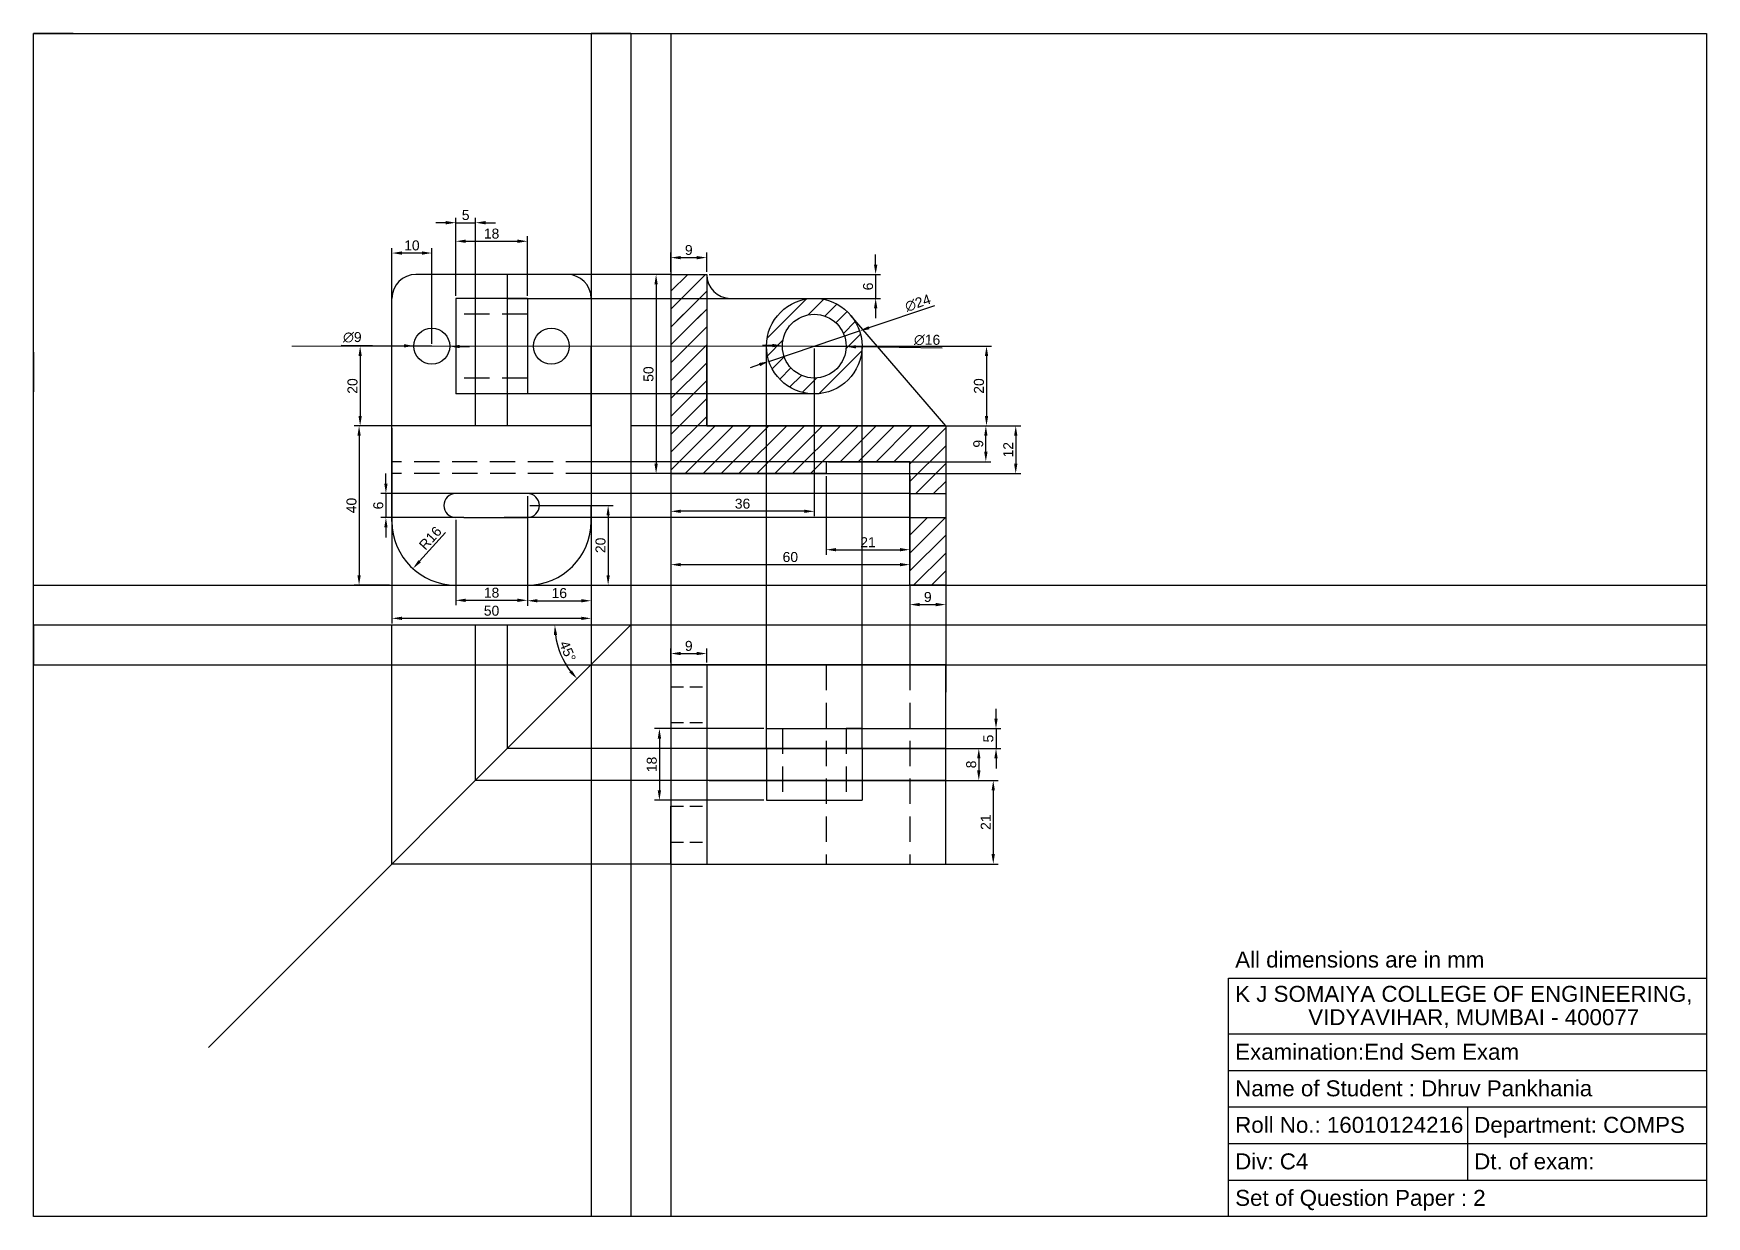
# Model space of a CAD drawing. Header units: millimetres. Extents: x 2670 to 4530, y 1869 to 2536.
# Drawn here: x 4109.8 to 4529.8, y 1868.8 to 2165.8 of the extents above; entities that cross this region are included whole.
import ezdxf

# ---------------------------------------------------------------- set-up
doc = ezdxf.new("R2010")
doc.units = ezdxf.units.MM
doc.linetypes.add('HIDDEN', pattern=[9.525, 6.35, -3.175])
doc.styles.get("Standard").update_dxf_attribs({"font": 'arial.ttf'})
doc.dimstyles.new('ISO-25', dxfattribs={"dimtxt": 2.5, "dimasz": 2.5, "dimexe": 1.25, "dimexo": 0.625, "dimtad": 1, "dimtxsty": 'Standard', "dimcen": 2.5, "dimadec": 0, "dimazin": 0, "dimtfac": 1, "dimtmove": 0, "dimatfit": 3, "dimfxl": 1, "dimarcsym": 0})

# ---------------------------------------------------------------- blocks, each defined once
blk = doc.blocks.new('*D36')
at = {"color": 0, "lineweight": -2, "transparency": 16777216}
blk.add_arc((4259.8, 2017.29), 19.12, 187.4989, 217.5011, dxfattribs=at)
at = {"color": 0, "transparency": 16777216}
for points in [[(4240.43, 2014.77), (4241.26, 2014.83), (4240.68, 2017.29)], [(4244.95, 2005.93), (4244.32, 2005.38), (4246.28, 2003.78)]]:
    blk.add_solid(points, dxfattribs=at)
at = {"layer": 'Defpoints', "color": 0, "transparency": 16777216}
for p in [(4109.8, 2017.29), (4259.8, 2017.29), (4529.8, 2017.29), (4241.33, 2012.35), (4153.73, 1911.23)]:
    blk.add_point(p, dxfattribs=at)
at = {"color": 0, "transparency": 16777216, "insert": (4243.89, 2010.71), "char_height": 2.5, "attachment_point": 5, "rotation": 292.5}
blk.add_mtext('45°', dxfattribs=at)
blk = doc.blocks.new('*D37')
at = {"color": 0, "lineweight": -2, "transparency": 16777216}
for p, q in [((4295.3, 2087.45), (4292.8, 2087.49)), ((4297.8, 2087.41), (4313.8, 2087.18)), ((4337.89, 2086.82), (4316.3, 2087.14))]:
    blk.add_line(p, q, dxfattribs=at)
at = {"color": 0, "transparency": 16777216}
for points in [[(4295.31, 2087.87), (4295.29, 2087.03), (4297.8, 2087.41)], [(4316.3, 2087.55), (4316.29, 2086.72), (4313.8, 2087.18)]]:
    blk.add_solid(points, dxfattribs=at)
at = {"layer": 'Defpoints', "color": 0, "transparency": 16777216}
for p in [(4297.8, 2087.41), (4313.8, 2087.18)]:
    blk.add_point(p, dxfattribs=at)
at = {"color": 0, "transparency": 16777216, "insert": (4334.14, 2088.84), "char_height": 2.5, "attachment_point": 5, "rotation": 359.1457}
blk.add_mtext('∅16', dxfattribs=at)
blk = doc.blocks.new('*D38')
at = {"color": 0, "lineweight": -2, "transparency": 16777216}
for p, q in [((4336.01, 2097.46), (4319.54, 2091.92)), ((4294.42, 2083.47), (4317.17, 2091.12)), ((4292.05, 2082.67), (4289.68, 2081.88))]:
    blk.add_line(p, q, dxfattribs=at)
at = {"color": 0, "transparency": 16777216}
for points in [[(4319.41, 2092.31), (4319.67, 2091.52), (4317.17, 2091.12)], [(4291.92, 2083.07), (4292.19, 2082.28), (4294.42, 2083.47)]]:
    blk.add_solid(points, dxfattribs=at)
at = {"layer": 'Defpoints', "color": 0, "transparency": 16777216}
for p in [(4317.17, 2091.12), (4294.42, 2083.47)]:
    blk.add_point(p, dxfattribs=at)
at = {"color": 0, "transparency": 16777216, "insert": (4331.81, 2098.12), "char_height": 2.5, "attachment_point": 5, "rotation": 18.5904}
blk.add_mtext('∅24', dxfattribs=at)
blk = doc.blocks.new('*D39')
at = {"color": 0, "lineweight": -2, "transparency": 16777216}
for p, q in [((4269.17, 2105.29), (4264.85, 2105.29)), ((4266.1, 2102.79), (4266.1, 2057.79)), ((4269.17, 2055.29), (4264.85, 2055.29))]:
    blk.add_line(p, q, dxfattribs=at)
at = {"color": 0, "transparency": 16777216}
for points in [[(4265.68, 2102.79), (4266.52, 2102.79), (4266.1, 2105.29)], [(4265.68, 2057.79), (4266.52, 2057.79), (4266.1, 2055.29)]]:
    blk.add_solid(points, dxfattribs=at)
at = {"layer": 'Defpoints', "color": 0, "transparency": 16777216}
for p in [(4269.8, 2105.29), (4266.1, 2055.29), (4269.8, 2055.29)]:
    blk.add_point(p, dxfattribs=at)
at = {"color": 0, "transparency": 16777216, "insert": (4264.2, 2080.29), "char_height": 2.5, "attachment_point": 5, "rotation": 90}
blk.add_mtext('50', dxfattribs=at)
blk = doc.blocks.new('*D40')
at = {"color": 0, "lineweight": -2, "transparency": 16777216}
for p, q in [((4308.8, 2054.67), (4308.8, 2034.95)), ((4329.8, 2054.67), (4329.8, 2034.95)), ((4311.3, 2036.2), (4327.3, 2036.2))]:
    blk.add_line(p, q, dxfattribs=at)
at = {"color": 0, "transparency": 16777216}
for points in [[(4311.3, 2036.62), (4311.3, 2035.78), (4308.8, 2036.2)], [(4327.3, 2036.62), (4327.3, 2035.78), (4329.8, 2036.2)]]:
    blk.add_solid(points, dxfattribs=at)
at = {"layer": 'Defpoints', "color": 0, "transparency": 16777216}
for p in [(4308.8, 2055.29), (4329.8, 2055.29), (4329.8, 2036.2)]:
    blk.add_point(p, dxfattribs=at)
at = {"color": 0, "transparency": 16777216, "insert": (4319.3, 2038.08), "char_height": 2.5, "attachment_point": 5}
blk.add_mtext('21', dxfattribs=at)
blk = doc.blocks.new('*D41')
at = {"color": 0, "lineweight": -2, "transparency": 16777216}
for p, q in [((4269.8, 2054.67), (4269.8, 2031.2)), ((4329.8, 2054.67), (4329.8, 2031.2)), ((4272.3, 2032.45), (4327.3, 2032.45))]:
    blk.add_line(p, q, dxfattribs=at)
at = {"color": 0, "transparency": 16777216}
for points in [[(4272.3, 2032.87), (4272.3, 2032.03), (4269.8, 2032.45)], [(4327.3, 2032.87), (4327.3, 2032.03), (4329.8, 2032.45)]]:
    blk.add_solid(points, dxfattribs=at)
at = {"layer": 'Defpoints', "color": 0, "transparency": 16777216}
for p in [(4269.8, 2055.29), (4329.8, 2055.29), (4329.8, 2032.45)]:
    blk.add_point(p, dxfattribs=at)
at = {"color": 0, "transparency": 16777216, "insert": (4299.8, 2034.35), "char_height": 2.5, "attachment_point": 5}
blk.add_mtext('60', dxfattribs=at)
blk = doc.blocks.new('*D42')
at = {"color": 0, "lineweight": -2, "transparency": 16777216}
for p, q in [((4187.02, 2087.57), (4202.8, 2087.38)), ((4214.3, 2087.24), (4205.3, 2087.35)), ((4216.8, 2087.21), (4219.3, 2087.18))]:
    blk.add_line(p, q, dxfattribs=at)
at = {"color": 0, "transparency": 16777216}
for points in [[(4202.8, 2087.8), (4202.79, 2086.96), (4205.3, 2087.35)], [(4216.8, 2087.63), (4216.79, 2086.79), (4214.3, 2087.24)]]:
    blk.add_solid(points, dxfattribs=at)
at = {"layer": 'Defpoints', "color": 0, "transparency": 16777216}
for p in [(4205.3, 2087.35), (4214.3, 2087.24)]:
    blk.add_point(p, dxfattribs=at)
at = {"color": 0, "transparency": 16777216, "insert": (4189.85, 2089.51), "char_height": 2.5, "attachment_point": 5, "rotation": 359.3011}
blk.add_mtext('∅9', dxfattribs=at)
blk = doc.blocks.new('*D43')
at = {"color": 0, "lineweight": -2, "transparency": 16777216}
for p, q in [((4234.42, 2047.29), (4255.31, 2047.29)), ((4254.06, 2044.79), (4254.06, 2029.79)), ((4234.42, 2027.29), (4255.31, 2027.29))]:
    blk.add_line(p, q, dxfattribs=at)
at = {"color": 0, "transparency": 16777216}
for points in [[(4253.64, 2044.79), (4254.47, 2044.79), (4254.06, 2047.29)], [(4253.64, 2029.79), (4254.47, 2029.79), (4254.06, 2027.29)]]:
    blk.add_solid(points, dxfattribs=at)
at = {"layer": 'Defpoints', "color": 0, "transparency": 16777216}
for p in [(4233.8, 2047.29), (4233.8, 2027.29), (4254.06, 2027.29)]:
    blk.add_point(p, dxfattribs=at)
at = {"color": 0, "transparency": 16777216, "insert": (4252.16, 2037.29), "char_height": 2.5, "attachment_point": 5, "rotation": 90}
blk.add_mtext('20', dxfattribs=at)
blk = doc.blocks.new('*D44')
at = {"color": 0, "lineweight": -2, "transparency": 16777216}
for p, q in [((4199.17, 2067.29), (4190.29, 2067.29)), ((4191.54, 2064.79), (4191.54, 2029.79)), ((4199.17, 2027.29), (4190.29, 2027.29))]:
    blk.add_line(p, q, dxfattribs=at)
at = {"color": 0, "transparency": 16777216}
for points in [[(4191.12, 2064.79), (4191.95, 2064.79), (4191.54, 2067.29)], [(4191.12, 2029.79), (4191.95, 2029.79), (4191.54, 2027.29)]]:
    blk.add_solid(points, dxfattribs=at)
at = {"layer": 'Defpoints', "color": 0, "transparency": 16777216}
for p in [(4199.8, 2067.29), (4191.54, 2027.29), (4199.8, 2027.29)]:
    blk.add_point(p, dxfattribs=at)
at = {"color": 0, "transparency": 16777216, "insert": (4189.64, 2047.29), "char_height": 2.5, "attachment_point": 5, "rotation": 90}
blk.add_mtext('40', dxfattribs=at)
blk = doc.blocks.new('*D45')
at = {"color": 0, "lineweight": -2, "transparency": 16777216}
blk.add_line((4213.26, 2040.5), (4206.73, 2033.29), dxfattribs=at)
at = {"color": 0, "transparency": 16777216}
blk.add_solid([(4206.42, 2033.57), (4207.04, 2033.01), (4205.05, 2031.44)], dxfattribs=at)
at = {"layer": 'Defpoints', "color": 0, "transparency": 16777216}
for p in [(4215.8, 2043.29), (4205.05, 2031.44)]:
    blk.add_point(p, dxfattribs=at)
at = {"color": 0, "transparency": 16777216, "insert": (4209.43, 2039.1), "char_height": 2.5, "attachment_point": 5, "rotation": 47.822}
blk.add_mtext('R16', dxfattribs=at)
blk = doc.blocks.new('*D46')
at = {"color": 0, "lineweight": -2, "transparency": 16777216}
for p, q in [((4269.8, 2086.67), (4269.8, 2044.58)), ((4305.8, 2086.67), (4305.8, 2044.58)), ((4303.3, 2045.83), (4272.3, 2045.83))]:
    blk.add_line(p, q, dxfattribs=at)
at = {"color": 0, "transparency": 16777216}
for points in [[(4272.3, 2046.25), (4272.3, 2045.42), (4269.8, 2045.83)], [(4303.3, 2046.25), (4303.3, 2045.42), (4305.8, 2045.83)]]:
    blk.add_solid(points, dxfattribs=at)
at = {"layer": 'Defpoints', "color": 0, "transparency": 16777216}
for p in [(4269.8, 2087.29), (4305.8, 2087.29), (4269.8, 2045.83)]:
    blk.add_point(p, dxfattribs=at)
at = {"color": 0, "transparency": 16777216, "insert": (4287.8, 2047.74), "char_height": 2.5, "attachment_point": 5}
blk.add_mtext('36', dxfattribs=at)
blk = doc.blocks.new('*D47')
at = {"color": 0, "lineweight": -2, "transparency": 16777216}
for p, q in [((4198.27, 2052.79), (4198.27, 2055.29)), ((4217.17, 2050.29), (4197.02, 2050.29)), ((4198.27, 2050.29), (4198.27, 2044.29)), ((4217.17, 2044.29), (4197.02, 2044.29)), ((4198.27, 2041.79), (4198.27, 2039.29))]:
    blk.add_line(p, q, dxfattribs=at)
at = {"color": 0, "transparency": 16777216}
for points in [[(4197.86, 2052.79), (4198.69, 2052.79), (4198.27, 2050.29)], [(4197.86, 2041.79), (4198.69, 2041.79), (4198.27, 2044.29)]]:
    blk.add_solid(points, dxfattribs=at)
at = {"layer": 'Defpoints', "color": 0, "transparency": 16777216}
for p in [(4217.8, 2050.29), (4198.27, 2044.29), (4217.8, 2044.29)]:
    blk.add_point(p, dxfattribs=at)
at = {"color": 0, "transparency": 16777216, "insert": (4196.37, 2047.29), "char_height": 2.5, "attachment_point": 5, "rotation": 90}
blk.add_mtext('6', dxfattribs=at)
blk = doc.blocks.new('*D48')
at = {"color": 0, "lineweight": -2, "transparency": 16777216}
for p, q in [((4215.8, 2043.67), (4215.8, 2022.24)), ((4233.8, 2043.67), (4233.8, 2022.24)), ((4218.3, 2023.49), (4231.3, 2023.49))]:
    blk.add_line(p, q, dxfattribs=at)
at = {"color": 0, "transparency": 16777216}
for points in [[(4218.3, 2023.91), (4218.3, 2023.07), (4215.8, 2023.49)], [(4231.3, 2023.91), (4231.3, 2023.07), (4233.8, 2023.49)]]:
    blk.add_solid(points, dxfattribs=at)
at = {"layer": 'Defpoints', "color": 0, "transparency": 16777216}
for p in [(4215.8, 2044.29), (4233.8, 2044.29), (4233.8, 2023.49)]:
    blk.add_point(p, dxfattribs=at)
at = {"color": 0, "transparency": 16777216, "insert": (4224.8, 2025.39), "char_height": 2.5, "attachment_point": 5}
blk.add_mtext('18', dxfattribs=at)
blk = doc.blocks.new('*D49')
at = {"color": 0, "lineweight": -2, "transparency": 16777216}
for p, q in [((4233.8, 2049.67), (4233.8, 2022.13)), ((4249.8, 2049.67), (4249.8, 2022.13)), ((4236.3, 2023.38), (4247.3, 2023.38))]:
    blk.add_line(p, q, dxfattribs=at)
at = {"color": 0, "transparency": 16777216}
for points in [[(4236.3, 2023.8), (4236.3, 2022.97), (4233.8, 2023.38)], [(4247.3, 2023.8), (4247.3, 2022.97), (4249.8, 2023.38)]]:
    blk.add_solid(points, dxfattribs=at)
at = {"layer": 'Defpoints', "color": 0, "transparency": 16777216}
for p in [(4233.8, 2050.29), (4249.8, 2050.29), (4249.8, 2023.38)]:
    blk.add_point(p, dxfattribs=at)
at = {"color": 0, "transparency": 16777216, "insert": (4241.8, 2025.29), "char_height": 2.5, "attachment_point": 5}
blk.add_mtext('16', dxfattribs=at)
blk = doc.blocks.new('*D50')
at = {"color": 0, "lineweight": -2, "transparency": 16777216}
for p, q in [((4199.8, 2066.67), (4199.8, 2017.71)), ((4249.8, 2066.67), (4249.8, 2017.71)), ((4247.3, 2018.96), (4202.3, 2018.96))]:
    blk.add_line(p, q, dxfattribs=at)
at = {"color": 0, "transparency": 16777216}
for points in [[(4202.3, 2019.38), (4202.3, 2018.55), (4199.8, 2018.96)], [(4247.3, 2019.38), (4247.3, 2018.55), (4249.8, 2018.96)]]:
    blk.add_solid(points, dxfattribs=at)
at = {"layer": 'Defpoints', "color": 0, "transparency": 16777216}
for p in [(4199.8, 2067.29), (4249.8, 2067.29), (4199.8, 2018.96)]:
    blk.add_point(p, dxfattribs=at)
at = {"color": 0, "transparency": 16777216, "insert": (4224.8, 2020.86), "char_height": 2.5, "attachment_point": 5}
blk.add_mtext('50', dxfattribs=at)
blk = doc.blocks.new('*D51')
at = {"color": 0, "lineweight": -2, "transparency": 16777216}
for p, q in [((4215.8, 2099.92), (4215.8, 2114.88)), ((4218.3, 2113.63), (4231.3, 2113.63)), ((4233.8, 2099.92), (4233.8, 2114.88))]:
    blk.add_line(p, q, dxfattribs=at)
at = {"color": 0, "transparency": 16777216}
for points in [[(4218.3, 2114.05), (4218.3, 2113.22), (4215.8, 2113.63)], [(4231.3, 2114.05), (4231.3, 2113.22), (4233.8, 2113.63)]]:
    blk.add_solid(points, dxfattribs=at)
at = {"layer": 'Defpoints', "color": 0, "transparency": 16777216}
for p in [(4233.8, 2113.63), (4215.8, 2099.29), (4233.8, 2099.29)]:
    blk.add_point(p, dxfattribs=at)
at = {"color": 0, "transparency": 16777216, "insert": (4224.8, 2115.54), "char_height": 2.5, "attachment_point": 5}
blk.add_mtext('18', dxfattribs=at)
blk = doc.blocks.new('*D52')
at = {"color": 0, "lineweight": -2, "transparency": 16777216}
for p, q in [((4199.8, 2087.92), (4199.8, 2111.92)), ((4207.3, 2110.67), (4202.3, 2110.67)), ((4209.8, 2087.92), (4209.8, 2111.92))]:
    blk.add_line(p, q, dxfattribs=at)
at = {"color": 0, "transparency": 16777216}
for points in [[(4202.3, 2111.09), (4202.3, 2110.25), (4199.8, 2110.67)], [(4207.3, 2111.09), (4207.3, 2110.25), (4209.8, 2110.67)]]:
    blk.add_solid(points, dxfattribs=at)
at = {"layer": 'Defpoints', "color": 0, "transparency": 16777216}
for p in [(4199.8, 2110.67), (4199.8, 2087.29), (4209.8, 2087.29)]:
    blk.add_point(p, dxfattribs=at)
at = {"color": 0, "transparency": 16777216, "insert": (4204.8, 2112.57), "char_height": 2.5, "attachment_point": 5}
blk.add_mtext('10', dxfattribs=at)
blk = doc.blocks.new('*D53')
at = {"color": 0, "lineweight": -2, "transparency": 16777216}
for p, q in [((4209.17, 2087.29), (4190.55, 2087.29)), ((4191.8, 2084.79), (4191.8, 2069.79)), ((4209.17, 2067.29), (4190.55, 2067.29))]:
    blk.add_line(p, q, dxfattribs=at)
at = {"color": 0, "transparency": 16777216}
for points in [[(4191.39, 2084.79), (4192.22, 2084.79), (4191.8, 2087.29)], [(4191.39, 2069.79), (4192.22, 2069.79), (4191.8, 2067.29)]]:
    blk.add_solid(points, dxfattribs=at)
at = {"layer": 'Defpoints', "color": 0, "transparency": 16777216}
for p in [(4209.8, 2087.29), (4191.8, 2067.29), (4209.8, 2067.29)]:
    blk.add_point(p, dxfattribs=at)
at = {"color": 0, "transparency": 16777216, "insert": (4189.9, 2077.29), "char_height": 2.5, "attachment_point": 5, "rotation": 90}
blk.add_mtext('20', dxfattribs=at)
blk = doc.blocks.new('*D54')
at = {"color": 0, "lineweight": -2, "transparency": 16777216}
for p, q in [((4213.3, 2118.29), (4210.8, 2118.29)), ((4215.8, 2099.92), (4215.8, 2119.54)), ((4215.8, 2118.29), (4220.8, 2118.29)), ((4220.8, 2099.92), (4220.8, 2119.54)), ((4223.3, 2118.29), (4225.8, 2118.29))]:
    blk.add_line(p, q, dxfattribs=at)
at = {"color": 0, "transparency": 16777216}
for points in [[(4213.3, 2118.71), (4213.3, 2117.87), (4215.8, 2118.29)], [(4223.3, 2118.71), (4223.3, 2117.87), (4220.8, 2118.29)]]:
    blk.add_solid(points, dxfattribs=at)
at = {"layer": 'Defpoints', "color": 0, "transparency": 16777216}
for p in [(4220.8, 2118.29), (4215.8, 2099.29), (4220.8, 2099.29)]:
    blk.add_point(p, dxfattribs=at)
at = {"color": 0, "transparency": 16777216, "insert": (4218.3, 2120.19), "char_height": 2.5, "attachment_point": 5}
blk.add_mtext('5', dxfattribs=at)
blk = doc.blocks.new('*D55')
at = {"color": 0, "lineweight": -2, "transparency": 16777216}
for p, q in [((4306.42, 2087.29), (4350.3, 2087.29)), ((4349.05, 2084.79), (4349.05, 2069.79)), ((4306.42, 2067.29), (4350.3, 2067.29))]:
    blk.add_line(p, q, dxfattribs=at)
at = {"color": 0, "transparency": 16777216}
for points in [[(4348.63, 2084.79), (4349.47, 2084.79), (4349.05, 2087.29)], [(4348.63, 2069.79), (4349.47, 2069.79), (4349.05, 2067.29)]]:
    blk.add_solid(points, dxfattribs=at)
at = {"layer": 'Defpoints', "color": 0, "transparency": 16777216}
for p in [(4305.8, 2087.29), (4305.8, 2067.29), (4349.05, 2067.29)]:
    blk.add_point(p, dxfattribs=at)
at = {"color": 0, "transparency": 16777216, "insert": (4347.15, 2077.29), "char_height": 2.5, "attachment_point": 5, "rotation": 90}
blk.add_mtext('20', dxfattribs=at)
blk = doc.blocks.new('*D56')
at = {"color": 0, "lineweight": -2, "transparency": 16777216}
for p, q in [((4309.42, 2067.29), (4350.13, 2067.29)), ((4348.88, 2060.79), (4348.88, 2064.79)), ((4309.42, 2058.29), (4350.13, 2058.29))]:
    blk.add_line(p, q, dxfattribs=at)
at = {"color": 0, "transparency": 16777216}
for points in [[(4348.46, 2064.79), (4349.3, 2064.79), (4348.88, 2067.29)], [(4348.46, 2060.79), (4349.3, 2060.79), (4348.88, 2058.29)]]:
    blk.add_solid(points, dxfattribs=at)
at = {"layer": 'Defpoints', "color": 0, "transparency": 16777216}
for p in [(4308.8, 2067.29), (4348.88, 2067.29), (4308.8, 2058.29)]:
    blk.add_point(p, dxfattribs=at)
at = {"color": 0, "transparency": 16777216, "insert": (4346.98, 2062.79), "char_height": 2.5, "attachment_point": 5, "rotation": 90}
blk.add_mtext('9', dxfattribs=at)
blk = doc.blocks.new('*D57')
at = {"color": 0, "lineweight": -2, "transparency": 16777216}
for p, q in [((4279.42, 2067.29), (4357.63, 2067.29)), ((4356.38, 2064.79), (4356.38, 2057.79)), ((4279.42, 2055.29), (4357.63, 2055.29))]:
    blk.add_line(p, q, dxfattribs=at)
at = {"color": 0, "transparency": 16777216}
for points in [[(4355.97, 2064.79), (4356.8, 2064.79), (4356.38, 2067.29)], [(4355.97, 2057.79), (4356.8, 2057.79), (4356.38, 2055.29)]]:
    blk.add_solid(points, dxfattribs=at)
at = {"layer": 'Defpoints', "color": 0, "transparency": 16777216}
for p in [(4278.8, 2067.29), (4278.8, 2055.29), (4356.38, 2055.29)]:
    blk.add_point(p, dxfattribs=at)
at = {"color": 0, "transparency": 16777216, "insert": (4354.5, 2061.29), "char_height": 2.5, "attachment_point": 5, "rotation": 90}
blk.add_mtext('12', dxfattribs=at)
blk = doc.blocks.new('*D58')
at = {"color": 0, "lineweight": -2, "transparency": 16777216}
for p, q in [((4329.8, 2026.67), (4329.8, 2021.17)), ((4338.8, 2026.67), (4338.8, 2021.17)), ((4332.3, 2022.42), (4336.3, 2022.42))]:
    blk.add_line(p, q, dxfattribs=at)
at = {"color": 0, "transparency": 16777216}
for points in [[(4332.3, 2022.84), (4332.3, 2022), (4329.8, 2022.42)], [(4336.3, 2022.84), (4336.3, 2022), (4338.8, 2022.42)]]:
    blk.add_solid(points, dxfattribs=at)
at = {"layer": 'Defpoints', "color": 0, "transparency": 16777216}
for p in [(4329.8, 2027.29), (4338.8, 2027.29), (4338.8, 2022.42)]:
    blk.add_point(p, dxfattribs=at)
at = {"color": 0, "transparency": 16777216, "insert": (4334.3, 2024.32), "char_height": 2.5, "attachment_point": 5}
blk.add_mtext('9', dxfattribs=at)
blk = doc.blocks.new('*D59')
at = {"color": 0, "lineweight": -2, "transparency": 16777216}
for p, q in [((4330.42, 1978.29), (4351.99, 1978.29)), ((4350.74, 1975.79), (4350.74, 1959.79)), ((4330.42, 1957.29), (4351.99, 1957.29))]:
    blk.add_line(p, q, dxfattribs=at)
at = {"color": 0, "transparency": 16777216}
for points in [[(4350.32, 1975.79), (4351.15, 1975.79), (4350.74, 1978.29)], [(4350.32, 1959.79), (4351.15, 1959.79), (4350.74, 1957.29)]]:
    blk.add_solid(points, dxfattribs=at)
at = {"layer": 'Defpoints', "color": 0, "transparency": 16777216}
for p in [(4329.8, 1978.29), (4329.8, 1957.29), (4350.74, 1957.29)]:
    blk.add_point(p, dxfattribs=at)
at = {"color": 0, "transparency": 16777216, "insert": (4348.86, 1967.79), "char_height": 2.5, "attachment_point": 5, "rotation": 90}
blk.add_mtext('21', dxfattribs=at)
blk = doc.blocks.new('*D60')
at = {"color": 0, "lineweight": -2, "transparency": 16777216}
for p, q in [((4351.43, 1993.79), (4351.43, 1996.29)), ((4314.42, 1991.29), (4352.68, 1991.29)), ((4351.43, 1991.29), (4351.43, 1986.29)), ((4314.42, 1986.29), (4352.68, 1986.29)), ((4351.43, 1983.79), (4351.43, 1981.29))]:
    blk.add_line(p, q, dxfattribs=at)
at = {"color": 0, "transparency": 16777216}
for points in [[(4351.01, 1993.79), (4351.85, 1993.79), (4351.43, 1991.29)], [(4351.01, 1983.79), (4351.85, 1983.79), (4351.43, 1986.29)]]:
    blk.add_solid(points, dxfattribs=at)
at = {"layer": 'Defpoints', "color": 0, "transparency": 16777216}
for p in [(4313.8, 1991.29), (4313.8, 1986.29), (4351.43, 1986.29)]:
    blk.add_point(p, dxfattribs=at)
at = {"color": 0, "transparency": 16777216, "insert": (4349.53, 1988.79), "char_height": 2.5, "attachment_point": 5, "rotation": 90}
blk.add_mtext('5', dxfattribs=at)
blk = doc.blocks.new('*D61')
at = {"color": 0, "lineweight": -2, "transparency": 16777216}
for p, q in [((4293.17, 1991.29), (4265.68, 1991.29)), ((4266.93, 1988.79), (4266.93, 1975.79)), ((4293.17, 1973.29), (4265.68, 1973.29))]:
    blk.add_line(p, q, dxfattribs=at)
at = {"color": 0, "transparency": 16777216}
for points in [[(4266.51, 1988.79), (4267.35, 1988.79), (4266.93, 1991.29)], [(4266.51, 1975.79), (4267.35, 1975.79), (4266.93, 1973.29)]]:
    blk.add_solid(points, dxfattribs=at)
at = {"layer": 'Defpoints', "color": 0, "transparency": 16777216}
for p in [(4293.8, 1991.29), (4266.93, 1973.29), (4293.8, 1973.29)]:
    blk.add_point(p, dxfattribs=at)
at = {"color": 0, "transparency": 16777216, "insert": (4265.03, 1982.29), "char_height": 2.5, "attachment_point": 5, "rotation": 90}
blk.add_mtext('18', dxfattribs=at)
blk = doc.blocks.new('*D62')
at = {"color": 0, "lineweight": -2, "transparency": 16777216}
for p, q in [((4279.42, 1986.29), (4348.36, 1986.29)), ((4347.11, 1983.79), (4347.11, 1980.79)), ((4279.42, 1978.29), (4348.36, 1978.29))]:
    blk.add_line(p, q, dxfattribs=at)
at = {"color": 0, "transparency": 16777216}
for points in [[(4346.69, 1983.79), (4347.53, 1983.79), (4347.11, 1986.29)], [(4346.69, 1980.79), (4347.53, 1980.79), (4347.11, 1978.29)]]:
    blk.add_solid(points, dxfattribs=at)
at = {"layer": 'Defpoints', "color": 0, "transparency": 16777216}
for p in [(4278.8, 1986.29), (4278.8, 1978.29), (4347.11, 1978.29)]:
    blk.add_point(p, dxfattribs=at)
at = {"color": 0, "transparency": 16777216, "insert": (4345.21, 1982.29), "char_height": 2.5, "attachment_point": 5, "rotation": 90}
blk.add_mtext('8', dxfattribs=at)
blk = doc.blocks.new('*D63')
at = {"color": 0, "lineweight": -2, "transparency": 16777216}
for p, q in [((4269.8, 2007.92), (4269.8, 2011.38)), ((4272.3, 2010.13), (4276.3, 2010.13)), ((4278.8, 2007.92), (4278.8, 2011.38))]:
    blk.add_line(p, q, dxfattribs=at)
at = {"color": 0, "transparency": 16777216}
for points in [[(4272.3, 2010.55), (4272.3, 2009.72), (4269.8, 2010.13)], [(4276.3, 2010.55), (4276.3, 2009.72), (4278.8, 2010.13)]]:
    blk.add_solid(points, dxfattribs=at)
at = {"layer": 'Defpoints', "color": 0, "transparency": 16777216}
for p in [(4278.8, 2010.13), (4269.8, 2007.29), (4278.8, 2007.29)]:
    blk.add_point(p, dxfattribs=at)
at = {"color": 0, "transparency": 16777216, "insert": (4274.3, 2012.04), "char_height": 2.5, "attachment_point": 5}
blk.add_mtext('9', dxfattribs=at)
blk = doc.blocks.new('*D64')
at = {"color": 0, "lineweight": -2, "transparency": 16777216}
for p, q in [((4321.22, 2107.79), (4321.22, 2110.29)), ((4279.42, 2105.29), (4322.47, 2105.29)), ((4321.22, 2105.29), (4321.22, 2099.29)), ((4279.42, 2099.29), (4322.47, 2099.29)), ((4321.22, 2096.79), (4321.22, 2094.29))]:
    blk.add_line(p, q, dxfattribs=at)
at = {"color": 0, "transparency": 16777216}
for points in [[(4320.8, 2107.79), (4321.64, 2107.79), (4321.22, 2105.29)], [(4320.8, 2096.79), (4321.64, 2096.79), (4321.22, 2099.29)]]:
    blk.add_solid(points, dxfattribs=at)
at = {"layer": 'Defpoints', "color": 0, "transparency": 16777216}
for p in [(4278.8, 2105.29), (4278.8, 2099.29), (4321.22, 2099.29)]:
    blk.add_point(p, dxfattribs=at)
at = {"color": 0, "transparency": 16777216, "insert": (4319.32, 2102.29), "char_height": 2.5, "attachment_point": 5, "rotation": 90}
blk.add_mtext('6', dxfattribs=at)
blk = doc.blocks.new('*D65')
at = {"color": 0, "lineweight": -2, "transparency": 16777216}
for p, q in [((4269.8, 2105.92), (4269.8, 2110.77)), ((4272.3, 2109.52), (4276.3, 2109.52)), ((4278.8, 2105.92), (4278.8, 2110.77))]:
    blk.add_line(p, q, dxfattribs=at)
at = {"color": 0, "transparency": 16777216}
for points in [[(4272.3, 2109.93), (4272.3, 2109.1), (4269.8, 2109.52)], [(4276.3, 2109.93), (4276.3, 2109.1), (4278.8, 2109.52)]]:
    blk.add_solid(points, dxfattribs=at)
at = {"layer": 'Defpoints', "color": 0, "transparency": 16777216}
for p in [(4278.8, 2109.52), (4269.8, 2105.29), (4278.8, 2105.29)]:
    blk.add_point(p, dxfattribs=at)
at = {"color": 0, "transparency": 16777216, "insert": (4274.3, 2111.42), "char_height": 2.5, "attachment_point": 5}
blk.add_mtext('9', dxfattribs=at)

msp = doc.modelspace()

# ---------------------------------------------------------------- hatches: boundary and pattern name
h = msp.add_hatch()
h.set_pattern_fill('ANSI31', color=256)
h.paths.add_polyline_path([(4278.798, 2105.295), (4269.798, 2105.295), (4269.798, 2099.295), (4278.798, 2099.295)])
h.paths.add_polyline_path([(4278.798, 2099.295), (4269.798, 2099.295), (4269.798, 2095.295), (4278.798, 2095.295)])
h.paths.add_polyline_path([(4278.798, 2095.295), (4269.798, 2095.295), (4269.798, 2091.795), (4278.798, 2091.795)])
h.paths.add_polyline_path([(4278.798, 2082.795), (4269.798, 2082.795), (4269.798, 2079.295), (4278.798, 2079.295)])
h.paths.add_polyline_path([(4278.798, 2079.295), (4269.798, 2079.295), (4269.798, 2075.295), (4278.798, 2075.295)])
h.paths.add_polyline_path([(4278.798, 2075.295), (4269.798, 2075.295), (4269.798, 2067.295), (4278.798, 2067.295)])
h.paths.add_polyline_path([(4293.798, 2067.295), (4269.798, 2067.295), (4269.798, 2058.295), (4293.798, 2058.295)])
h.paths.add_polyline_path([(4317.798, 2067.295), (4293.798, 2067.295), (4293.798, 2058.295), (4308.798, 2058.295), (4317.798, 2058.295)])
h.paths.add_polyline_path([(4338.798, 2067.295), (4317.798, 2067.295), (4317.798, 2058.295), (4329.798, 2058.295), (4329.798, 2050.295), (4338.798, 2050.295)])
h.paths.add_polyline_path([(4338.798, 2044.295), (4329.798, 2044.295), (4329.798, 2027.295), (4338.798, 2027.295)])
h.paths.add_polyline_path([(4317.798, 2087.295, 0.6885003), (4296.853, 2095.295), (4305.798, 2095.295, -0.4142136), (4313.798, 2087.295, -0.4142136), (4305.798, 2079.295), (4296.853, 2079.295, 0.6885003)])
h.paths.add_polyline_path([(4297.798, 2087.295, -0.4142136), (4305.798, 2095.295), (4296.853, 2095.295, 0.1844831), (4293.798, 2087.295, 0.1844831), (4296.853, 2079.295), (4305.798, 2079.295, -0.4142136)])
h.paths.add_polyline_path([(4308.798, 2058.295), (4293.798, 2058.295), (4293.798, 2055.295), (4308.798, 2055.295)])
h.paths.add_polyline_path([(4293.798, 2058.295), (4269.798, 2058.295), (4269.798, 2055.295), (4293.798, 2055.295)])
h = msp.add_hatch()
h.set_pattern_fill('ANSI31', color=256)
h.paths.add_polyline_path([(4278.798, 2087.295), (4278.798, 2095.295), (4269.798, 2095.295), (4269.798, 2079.295), (4278.798, 2079.295)])

# ---------------------------------------------------------------- linework, layer by layer
for p, q in [((4109.798, 2165.795), (4529.798, 2165.795)), ((4109.798, 1868.795), (4109.798, 2165.795)), ((4109.798, 2165.795), (4319.798, 2165.795)), ((4109.798, 2165.795), (4119.798, 2165.795)), ((4119.798, 2165.795), (4109.798, 2165.795)), ((4109.798, 2165.795), (4259.798, 2165.795)), ((4259.798, 2165.795), (4249.798, 2165.795)), ((4249.798, 2165.795), (4249.798, 1868.795)), ((4259.798, 2165.795), (4269.798, 2165.795)), ((4269.798, 2165.795), (4269.798, 1868.795)), ((4529.798, 2165.795), (4529.798, 1868.795)), ((4269.798, 2105.295), (4233.94, 2105.295)), ((4233.798, 2099.295), (4305.798, 2099.295)), ((4109.798, 2085.795), (4109.798, 2084.795)), ((4109.798, 2085.795), (4109.798, 2075.795)), ((4199.798, 2067.295), (4199.798, 2087.295)), ((4249.798, 2067.295), (4249.798, 2087.295)), ((4293.798, 1991.295), (4293.798, 2087.295)), ((4317.798, 1991.295), (4317.798, 2087.295)), ((4305.798, 2075.295), (4230.93, 2075.295)), ((4338.798, 2067.295), (4259.798, 2067.295)), ((4308.798, 2058.295), (4249.798, 2058.295)), ((4308.798, 2055.295), (4249.815, 2055.295)), ((4259.798, 2050.295), (4229.474, 2050.295)), ((4329.798, 2050.295), (4259.798, 2050.295)), ((4329.798, 2044.295), (4227.993, 2044.295)), ((4109.798, 2017.295), (4109.798, 2027.295)), ((4109.798, 2027.295), (4529.798, 2027.295)), ((4329.798, 2027.295), (4329.798, 2007.295)), ((4338.798, 2027.295), (4338.798, 2000.473)), ((4109.798, 2017.295), (4109.798, 2007.295)), ((4259.798, 2017.295), (4153.732, 1911.229)), ((4199.798, 1957.295), (4199.798, 2017.295)), ((4220.798, 1978.295), (4220.798, 2017.295)), ((4228.798, 1986.295), (4228.798, 2017.295)), ((4109.798, 2007.295), (4529.798, 2007.295)), ((4278.798, 1986.295), (4228.798, 1986.295)), ((4278.798, 1978.295), (4220.798, 1978.295)), ((4269.798, 1957.295), (4199.798, 1957.295)), ((4409.798, 1928.618), (4529.798, 1928.618)), ((4409.798, 1868.795), (4409.798, 1928.618)), ((4529.798, 1923.795), (4529.798, 1868.795)), ((4409.798, 1914.628), (4529.798, 1914.628)), ((4409.798, 1905.462), (4529.798, 1905.462)), ((4409.798, 1896.295), (4529.798, 1896.295)), ((4469.798, 1896.295), (4469.798, 1877.962)), ((4409.798, 1887.128), (4529.798, 1887.128)), ((4409.798, 1877.962), (4529.798, 1877.962)), ((4529.798, 1868.795), (4109.798, 1868.795)), ((4529.798, 1868.795), (4409.798, 1868.795))]:
    msp.add_line(p, q)
at = {"lineweight": 30}
for p, q in [((4259.798, 2165.795), (4259.798, 1868.795)), ((4243.798, 2105.295), (4205.798, 2105.295)), ((4220.798, 2067.295), (4220.798, 2105.295)), ((4228.798, 2067.295), (4228.798, 2105.295)), ((4269.798, 2105.295), (4278.798, 2105.295)), ((4269.798, 2105.295), (4269.798, 2055.295)), ((4278.798, 2105.295), (4278.798, 2067.295)), ((4278.798, 2105.295), (4278.798, 2099.295)), ((4278.798, 2105.295), (4278.798, 2099.295)), ((4278.798, 2105.295), (4278.798, 2105.295)), ((4199.798, 2043.295), (4199.798, 2099.295)), ((4220.798, 2099.295), (4215.798, 2099.295)), ((4215.798, 2099.295), (4215.798, 2075.295)), ((4233.798, 2099.295), (4215.798, 2099.295)), ((4228.798, 2099.295), (4233.798, 2099.295)), ((4233.798, 2099.295), (4233.798, 2075.295)), ((4249.798, 2099.295), (4249.798, 2052.295)), ((4284.798, 2099.295), (4305.798, 2099.295)), ((4338.798, 2067.295), (4314.9, 2095.114)), ((4278.798, 2067.295), (4278.798, 2087.295)), ((4278.798, 2067.295), (4278.798, 2087.295)), ((4233.798, 2075.295), (4215.798, 2075.295)), ((4249.798, 2067.295), (4199.798, 2067.295)), ((4278.798, 2067.295), (4329.798, 2067.295)), ((4329.798, 2067.295), (4338.798, 2067.295)), ((4338.798, 2067.295), (4338.798, 2027.295)), ((4329.798, 2058.295), (4308.798, 2058.295)), ((4308.798, 2058.295), (4308.798, 2055.295)), ((4329.798, 2027.295), (4329.798, 2058.295)), ((4269.798, 2055.295), (4308.798, 2055.295)), ((4217.798, 2050.295), (4215.798, 2050.295)), ((4233.798, 2050.295), (4217.798, 2050.295)), ((4249.798, 2052.295), (4249.798, 2043.295)), ((4329.798, 2044.295), (4329.798, 2050.295)), ((4329.798, 2050.295), (4338.798, 2050.295)), ((4199.798, 2043.295), (4199.798, 2047.295)), ((4199.798, 2043.295), (4199.798, 2047.295)), ((4249.798, 2043.295), (4249.798, 2047.295)), ((4217.798, 2044.295), (4215.798, 2044.295)), ((4217.798, 2044.295), (4233.798, 2044.295)), ((4329.798, 2027.295), (4329.798, 2044.295)), ((4329.798, 2044.295), (4338.798, 2044.295)), ((4215.798, 2027.295), (4233.798, 2027.295)), ((4338.798, 2027.295), (4329.798, 2027.295)), ((4109.798, 2017.295), (4529.798, 2017.295)), ((4269.798, 2007.295), (4269.798, 1957.295)), ((4338.798, 2007.295), (4269.798, 2007.295)), ((4269.798, 2007.295), (4278.798, 2007.295)), ((4269.798, 2007.295), (4269.798, 2001.795)), ((4269.798, 2007.295), (4293.798, 2007.295)), ((4278.798, 2007.295), (4278.798, 1957.295)), ((4329.798, 2007.295), (4308.798, 2007.295)), ((4338.798, 1957.295), (4338.798, 2007.295)), ((4269.798, 2001.795), (4269.798, 1992.795)), ((4293.798, 1986.295), (4293.798, 1991.295)), ((4293.798, 1991.295), (4317.798, 1991.295)), ((4293.798, 1991.295), (4297.798, 1991.295)), ((4317.798, 1991.295), (4313.798, 1991.295)), ((4317.798, 1986.295), (4317.798, 1991.295)), ((4338.798, 1986.295), (4278.798, 1986.295)), ((4293.798, 1986.295), (4293.798, 1978.295)), ((4293.798, 1986.295), (4317.798, 1986.295)), ((4317.798, 1986.295), (4317.798, 1978.295)), ((4338.798, 1978.295), (4338.798, 1986.295)), ((4338.798, 1978.295), (4278.798, 1978.295)), ((4293.798, 1978.295), (4293.798, 1973.295)), ((4317.798, 1978.295), (4317.798, 1973.295)), ((4338.798, 1957.295), (4338.798, 1978.295)), ((4269.798, 1962.795), (4269.798, 1971.795)), ((4293.798, 1973.295), (4317.798, 1973.295)), ((4269.798, 1957.295), (4269.798, 1962.795)), ((4269.798, 1957.295), (4338.798, 1957.295))]:
    msp.add_line(p, q, dxfattribs=at)
at = {"linetype": 'HIDDEN', "lineweight": 30}
for p, q in [((4233.798, 2095.295), (4215.798, 2095.295)), ((4233.798, 2079.295), (4215.798, 2079.295)), ((4249.798, 2058.295), (4199.798, 2058.295)), ((4249.815, 2055.295), (4199.815, 2055.295)), ((4308.798, 2007.295), (4308.798, 1957.295)), ((4329.798, 2007.295), (4329.798, 1957.295)), ((4297.798, 1991.295), (4297.798, 1973.295)), ((4313.798, 1991.295), (4313.798, 1973.295))]:
    msp.add_line(p, q, dxfattribs=at)
at = {"lineweight": 9}
msp.add_line((4305.798, 2087.295), (4174.642, 2087.295), dxfattribs=at)
at = {"linetype": 'HIDDEN', "lineweight": 30, "ltscale": 0.5}
for p, q in [((4269.798, 2001.795), (4278.798, 2001.795)), ((4269.798, 1992.795), (4278.798, 1992.795)), ((4269.798, 1971.795), (4278.798, 1971.795)), ((4269.798, 1962.795), (4278.798, 1962.795))]:
    msp.add_line(p, q, dxfattribs=at)
at = {"lineweight": 30}
for centre, radius in [((4305.798, 2087.295), 12), ((4209.798, 2087.295), 4.5), ((4239.798, 2087.295), 4.5), ((4305.798, 2087.295), 8)]:
    msp.add_circle(centre, radius, dxfattribs=at)
for centre, radius, start, end in [((4205.798, 2099.295), 6, 90, 180), ((4243.798, 2099.295), 6, 360, 90), ((4284.798, 2105.295), 6, 180, 270), ((4215.798, 2047.295), 3, 90, 270), ((4233.798, 2047.295), 3, 270, 90), ((4215.798, 2043.295), 16, 180, 270), ((4233.798, 2043.295), 16, 270, 0)]:
    msp.add_arc(centre, radius, start, end, dxfattribs=at)

# ---------------------------------------------------------------- texts
for s, height, p in [('All dimensions are in mm', 4.00791, (4411.476, 1931.301)), ('K J SOMAIYA COLLEGE OF ENGINEERING, ', 4.00791, (4411.476, 1922.693)), ('VIDYAVIHAR, MUMBAI - 400077', 4.00791, (4429.812, 1916.841)), ('Examination:End Sem Exam ', 4.00791, (4411.476, 1908.144)), ('Name of Student : Dhruv Pankhania', 4.00791, (4411.476, 1898.977)), ('Roll No.: 16010124216', 4.00791, (4411.476, 1889.811)), ('Department: COMPS ', 4.00791, (4471.476, 1889.811)), ('Div: C4 ', 4.0079, (4411.476, 1880.644)), ('Dt. of exam:', 4.00791, (4471.476, 1880.644)), ('Set of Question Paper : 2', 4.00791, (4411.476, 1871.477))]:
    msp.add_text(s, height=height).set_placement(p)

# ---------------------------------------------------------------- dimensions: what is measured, and where the dimension line sits
for base, p1, p2, picture, middle in [((4220.798, 2118.29), (4215.798, 2099.295), (4220.798, 2099.295), '*D54', (4218.298, 2120.186)), ((4233.798, 2113.634), (4215.798, 2099.295), (4233.798, 2099.295), '*D51', (4224.798, 2115.536)), ((4199.798, 2110.671), (4209.798, 2087.295), (4199.798, 2087.295), '*D52', (4204.798, 2112.573)), ((4278.798, 2109.515), (4269.798, 2105.295), (4278.798, 2105.295), '*D65', (4274.298, 2111.417)), ((4269.798, 2045.833), (4305.798, 2087.295), (4269.798, 2087.295), '*D46', (4287.798, 2047.736)), ((4199.798, 2018.962), (4249.798, 2067.295), (4199.798, 2067.295), '*D50', (4224.798, 2020.864)), ((4329.798, 2032.45), (4269.798, 2055.295), (4329.798, 2055.295), '*D41', (4299.798, 2034.351)), ((4329.798, 2036.2), (4308.798, 2055.295), (4329.798, 2055.295), '*D40', (4319.298, 2038.08)), ((4249.798, 2023.384), (4233.798, 2050.295), (4249.798, 2050.295), '*D49', (4241.798, 2025.285)), ((4233.798, 2023.488), (4215.798, 2044.295), (4233.798, 2044.295), '*D48', (4224.798, 2025.39)), ((4338.798, 2022.42), (4329.798, 2027.295), (4338.798, 2027.295), '*D58', (4334.298, 2024.321)), ((4278.798, 2010.134), (4269.798, 2007.295), (4278.798, 2007.295), '*D63', (4274.298, 2012.035))]:
    dim = msp.add_linear_dim(base=base, p1=p1, p2=p2, dimstyle='ISO-25')
    dim.commit()
    dim.dimension.update_dxf_attribs({"geometry": picture, "text_midpoint": middle})
for base, p1, p2, picture, middle in [((4321.218, 2099.295), (4278.798, 2105.295), (4278.798, 2099.295), '*D64', (4319.317, 2102.295)), ((4266.098, 2055.295), (4269.798, 2105.295), (4269.798, 2055.295), '*D39', (4264.197, 2080.295)), ((4191.804, 2067.295), (4209.798, 2087.295), (4209.798, 2067.295), '*D53', (4189.902, 2077.295)), ((4349.052, 2067.295), (4305.798, 2087.295), (4305.798, 2067.295), '*D55', (4347.15, 2077.295)), ((4191.537, 2027.295), (4199.798, 2067.295), (4199.798, 2027.295), '*D44', (4189.636, 2047.295)), ((4356.384, 2055.295), (4278.798, 2067.295), (4278.798, 2055.295), '*D57', (4354.504, 2061.295)), ((4348.881, 2067.295), (4308.798, 2058.295), (4308.798, 2067.295), '*D56', (4346.98, 2062.795)), ((4198.275, 2044.295), (4217.798, 2050.295), (4217.798, 2044.295), '*D47', (4196.373, 2047.295)), ((4254.057, 2027.295), (4233.798, 2047.295), (4233.798, 2027.295), '*D43', (4252.156, 2037.295)), ((4351.43, 1986.295), (4313.798, 1991.295), (4313.798, 1986.295), '*D60', (4349.533, 1988.795)), ((4266.93, 1973.295), (4293.798, 1991.295), (4293.798, 1973.295), '*D61', (4265.029, 1982.295)), ((4347.11, 1978.295), (4278.798, 1986.295), (4278.798, 1978.295), '*D62', (4345.208, 1982.295)), ((4350.738, 1957.295), (4329.798, 1978.295), (4329.798, 1957.295), '*D59', (4348.858, 1967.795))]:
    dim = msp.add_linear_dim(base=base, p1=p1, p2=p2, angle=90, dimstyle='ISO-25')
    dim.commit()
    dim.dimension.update_dxf_attribs({"geometry": picture, "text_midpoint": middle})
for p1, p2, picture, middle in [((4294.424, 2083.469), (4317.171, 2091.12), '*D38', (4332.435, 2096.254)), ((4214.297, 2087.24), (4205.298, 2087.35), '*D42', (4189.83, 2087.538)), ((4297.799, 2087.414), (4313.797, 2087.176), '*D37', (4334.112, 2086.873))]:
    dim = msp.add_diameter_dim_2p(p1=p1, p2=p2, dimstyle='ISO-25')
    dim.commit()
    dim.dimension.update_dxf_attribs({"geometry": picture, "text_midpoint": middle, "dimtype": 163})
dim = msp.add_radius_dim(center=(4215.798, 2043.295), mpoint=(4205.055, 2031.438), dimstyle='ISO-25')
dim.commit()
dim.dimension.update_dxf_attribs({"geometry": '*D45', "text_midpoint": (4210.836, 2037.819), "dimtype": 164})
dim = msp.add_angular_dim_2l(base=(4241.334, 2012.348), line1=((4109.798, 2017.295), (4529.798, 2017.295)), line2=((4259.798, 2017.295), (4153.732, 1911.229)), dimstyle='ISO-25')
dim.commit()
dim.dimension.update_dxf_attribs({"geometry": '*D36', "text_midpoint": (4243.89, 2010.706)})

doc.saveas('drawing.dxf')
